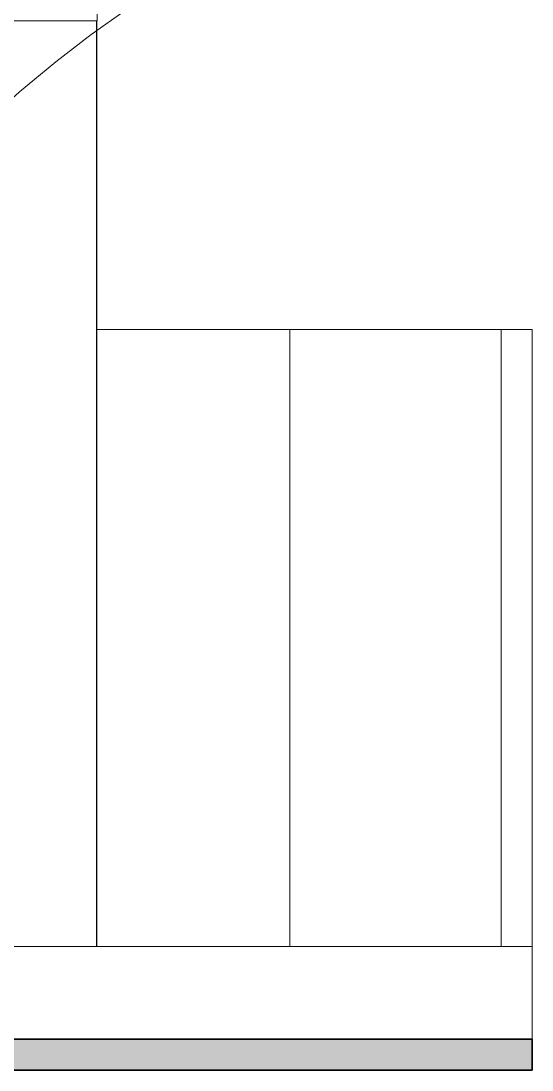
# Model space of a CAD drawing. Header units: metres. Extents: x 0.016 to 0.481, y 0.015 to 0.69.
# Drawn here: x 0.1657 to 0.1988, y 0.1518 to 0.2198 of the extents above; entities that cross this region are included whole.
import ezdxf
from ezdxf.xclip import XClip

# ---------------------------------------------------------------- set-up
doc = ezdxf.new("R2010")
doc.units = ezdxf.units.M
doc.header["$MEASUREMENT"] = 0
doc.header["$XCLIPFRAME"] = 0
doc.linetypes.add('Wipeout_Contour', pattern=[1, 0, -1])
doc.layers.add('Dibujo & Figuras', color=7, linetype='Continuous')
doc.layers.add('Nuevo_Estructura - Carga', color=7, linetype='Continuous')
for name, color, linetype, lineweight, true_color in [('Nuevo_Estructura - Carga_Pluma_Nº__169', 7, 'Continuous', 13, 0x68b353), ('Nuevo_Estructura - Carga_Pluma_Nº__29', 7, 'Continuous', 35, 0x3dad99), ('Nuevo_Estructura - Carga_Pluma_Nº__3', 7, 'Continuous', 18, 0xff6600), ('Nuevo_Estructura - Carga_Pluma_Nº__87', 7, 'Continuous', 20, 0x6a6a6a), ('Nuevo_Estructura - Carga_Pluma_Nº__88', 7, 'Continuous', 20, 0xfd4435), ('Nuevo_Estructura - Carga_Pluma_Nº__89', 7, 'Continuous', 20, 0x71cebe), ('Nuevo_Notas - Etiquetas_Pluma_Nº__85', 7, 'Continuous', 20, 0x80c2ff)]:
    doc.layers.add(name, color=color, linetype=linetype, lineweight=lineweight, true_color=true_color)

# ---------------------------------------------------------------- blocks, each defined once
blk = doc.blocks.new('Dibujo_1_1', base_point=(0.142926, 0.226781))
at = {"color": 254, "linetype": 'Wipeout_Contour', "lineweight": 0, "ltscale": 2.895947}
blk.add_wipeout([(0.05884, 0.159781), (0.05884, 0.153781), (0.19884, 0.153781), (0.19884, 0.159781)], dxfattribs=at).dxf.layer = 'Nuevo_Estructura - Carga'
at = {"color": 254, "linetype": 'Wipeout_Contour', "lineweight": 0, "ltscale": 3.816422}
blk.add_wipeout([(0.170607, 0.219781), (0.170607, 0.159781), (0.170627, 0.159781), (0.170627, 0.179781), (0.170619, 0.209781), (0.170627, 0.219781)], dxfattribs=at).dxf.layer = 'Nuevo_Estructura - Carga'
at = {"color": 254, "linetype": 'Wipeout_Contour', "lineweight": 0, "ltscale": 2.928693}
blk.add_wipeout([(0.196849, 0.159781), (0.19884, 0.159781), (0.19884, 0.199781), (0.196849, 0.199781)], dxfattribs=at).dxf.layer = 'Nuevo_Estructura - Carga'
at = {"color": 254, "linetype": 'Wipeout_Contour', "lineweight": 0, "ltscale": 2.894399}
blk.add_wipeout([(0.05884, 0.151781), (0.19884, 0.151781), (0.19884, 0.153781), (0.05884, 0.153781)], dxfattribs=at).dxf.layer = 'Nuevo_Estructura - Carga'
at = {"layer": 'Nuevo_Estructura - Carga_Pluma_Nº__169', "linetype": 'Continuous', "lineweight": 13, "true_color": 0x68b353}
h = blk.add_hatch(dxfattribs=at)
h.set_pattern_fill('Hormigón_Armado_0001', color=85, style=0, pattern_type=2)
h.set_pattern_definition([(0, (0.05884, 0.159781), (0, 0.00623538), [0.0006, -0.003]), (0, (0.06064, 0.1628986), (0, 0.00623538), [0.0006, -0.003]), (60, (0.05884, 0.159781), (-0.0054, 0.0031177), [0.0006, -0.003]), (60, (0.06244, 0.159781), (-0.0054, 0.0031177), [0.0006, -0.003]), (120, (0.05944, 0.159781), (0.0054, 0.0031177), [0.0006, -0.003]), (120, (0.06304, 0.159781), (0.0054, 0.0031177), [0.0006, -0.003]), (0, (0.0588402, 0.1603809), (0, 0.0012), [0, -0.0012, 0, -0.0018]), (45, (0.0594402, 0.1603809), (-0.000848528, 0.000848528), [0, -0.0009, 0, -0.0015])])
h.paths.add_polyline_path([(0.05884, 0.151781), (0.19884, 0.151781), (0.19884, 0.153781), (0.05884, 0.153781)])
at = {"layer": 'Nuevo_Estructura - Carga_Pluma_Nº__29', "color": 135, "linetype": 'Continuous', "lineweight": 35, "ltscale": 1000, "true_color": 0x3dad99}
for p, q in [((0.19884, 0.153781), (0.05884, 0.153781)), ((0.19884, 0.153781), (0.19884, 0.151781)), ((0.19884, 0.151781), (0.05884, 0.151781))]:
    blk.add_line(p, q, dxfattribs=at)
at = {"layer": 'Nuevo_Estructura - Carga_Pluma_Nº__87', "color": 251, "linetype": 'Continuous', "lineweight": 20, "ltscale": 1000, "true_color": 0x6a6a6a}
blk.add_line((0.19884, 0.199781), (0.19884, 0.159781), dxfattribs=at)
at = {"layer": 'Nuevo_Estructura - Carga_Pluma_Nº__89', "color": 123, "linetype": 'Continuous', "lineweight": 20, "ltscale": 1000, "true_color": 0x71cebe}
blk.add_line((0.19884, 0.153781), (0.19884, 0.159781), dxfattribs=at)
at = {"color": 254, "linetype": 'Wipeout_Contour', "lineweight": 0, "ltscale": 2.918161}
blk.add_wipeout([(0.170628, 0.159781), (0.183137, 0.159781), (0.183137, 0.199781), (0.170628, 0.199781)], dxfattribs=at).dxf.layer = 'Nuevo_Estructura - Carga'
at = {"color": 254, "linetype": 'Wipeout_Contour', "lineweight": 0, "ltscale": 13.342492}
blk.add_wipeout([(0.164607, 0.219274), (0.164647, 0.219287), (0.164647, 0.218988), (0.164729, 0.218958), (0.164774, 0.218882), (0.16476, 0.218795), (0.164697, 0.218681), (0.16462, 0.218619), (0.164607, 0.218621), (0.164607, 0.212575), (0.164646, 0.212575), (0.164646, 0.159781), (0.170607, 0.159781), (0.170607, 0.219781), (0.164607, 0.219781)], dxfattribs=at).dxf.layer = 'Nuevo_Estructura - Carga'
at = {"color": 254, "linetype": 'Wipeout_Contour', "lineweight": 0, "ltscale": 2.924778}
blk.add_wipeout([(0.196849, 0.199781), (0.183137, 0.199781), (0.183137, 0.159781), (0.196849, 0.159781)], dxfattribs=at).dxf.layer = 'Nuevo_Estructura - Carga'
at = {"layer": 'Nuevo_Estructura - Carga_Pluma_Nº__3', "color": 30, "linetype": 'Continuous', "lineweight": 18, "ltscale": 1000, "true_color": 0xff6600}
for p, q in [((0.170619, 0.208781), (0.170619, 0.209781)), ((0.170619, 0.209781), (0.170627, 0.209781)), ((0.170619, 0.180781), (0.170619, 0.208781)), ((0.170619, 0.208781), (0.170619, 0.180781)), ((0.170619, 0.180781), (0.170627, 0.208781)), ((0.170627, 0.208781), (0.170619, 0.208781)), ((0.170619, 0.179781), (0.170619, 0.180781)), ((0.170619, 0.180781), (0.170627, 0.180781)), ((0.170627, 0.179781), (0.170619, 0.179781))]:
    blk.add_line(p, q, dxfattribs=at)
at = {"layer": 'Nuevo_Estructura - Carga_Pluma_Nº__87', "color": 251, "linetype": 'Continuous', "lineweight": 20, "ltscale": 1000, "true_color": 0x6a6a6a}
for p, q in [((0.170627, 0.209781), (0.170627, 0.219781)), ((0.183137, 0.199781), (0.170628, 0.199781)), ((0.196849, 0.199781), (0.183137, 0.199781)), ((0.183137, 0.199781), (0.183137, 0.159781)), ((0.196849, 0.199781), (0.19884, 0.199781)), ((0.196849, 0.159781), (0.196849, 0.199781)), ((0.170627, 0.159781), (0.170627, 0.179781)), ((0.196849, 0.159781), (0.196831, 0.159781)), ((0.19884, 0.159781), (0.196849, 0.159781))]:
    blk.add_line(p, q, dxfattribs=at)
at = {"layer": 'Nuevo_Estructura - Carga_Pluma_Nº__88', "color": 20, "linetype": 'Continuous', "lineweight": 20, "ltscale": 1000, "true_color": 0xfd4435}
for p, q in [((0.170607, 0.159781), (0.170607, 0.219781)), ((0.170628, 0.159781), (0.170628, 0.219781))]:
    blk.add_line(p, q, dxfattribs=at)
at = {"layer": 'Nuevo_Estructura - Carga_Pluma_Nº__89', "color": 123, "linetype": 'Continuous', "lineweight": 20, "ltscale": 1000, "true_color": 0x71cebe}
for p, q in [((0.170634, 0.219781), (0.170634, 0.225781)), ((0.10884, 0.219781), (0.170634, 0.219781)), ((0.06084, 0.159781), (0.196831, 0.159781))]:
    blk.add_line(p, q, dxfattribs=at)
at = {"layer": 'Nuevo_Notas - Etiquetas_Pluma_Nº__85', "color": 151, "linetype": 'Continuous', "lineweight": 20, "ltscale": 1000, "true_color": 0x80c2ff, "flags": 128}
blk.add_lwpolyline([(0.160686, 0.210719), (0.165605, 0.215191), (0.167959, 0.217142), (0.170258, 0.21891), (0.172515, 0.220501), (0.174741, 0.221923), (0.17695, 0.22318), (0.179152, 0.224279), (0.181361, 0.225226), (0.183589, 0.226027), (0.185846, 0.226688), (0.188147, 0.227216), (0.190502, 0.227615), (0.192925, 0.227893), (0.195426, 0.228055), (0.198019, 0.228108)], dxfattribs=at)

msp = doc.modelspace()

# ---------------------------------------------------------------- block references
at = {"layer": 'Dibujo & Figuras', "color": 151, "linetype": 'Continuous', "lineweight": 20, "ltscale": 1000, "true_color": 0x80c2ff}
ref = msp.add_blockref('Dibujo_1_1', (0.142926, 0.226781), dxfattribs=at)
XClip(ref).set_block_clipping_path([(0.0588401842, 0.1517808679), (0.2270111544, 0.3017808684)])

doc.saveas('drawing.dxf')
